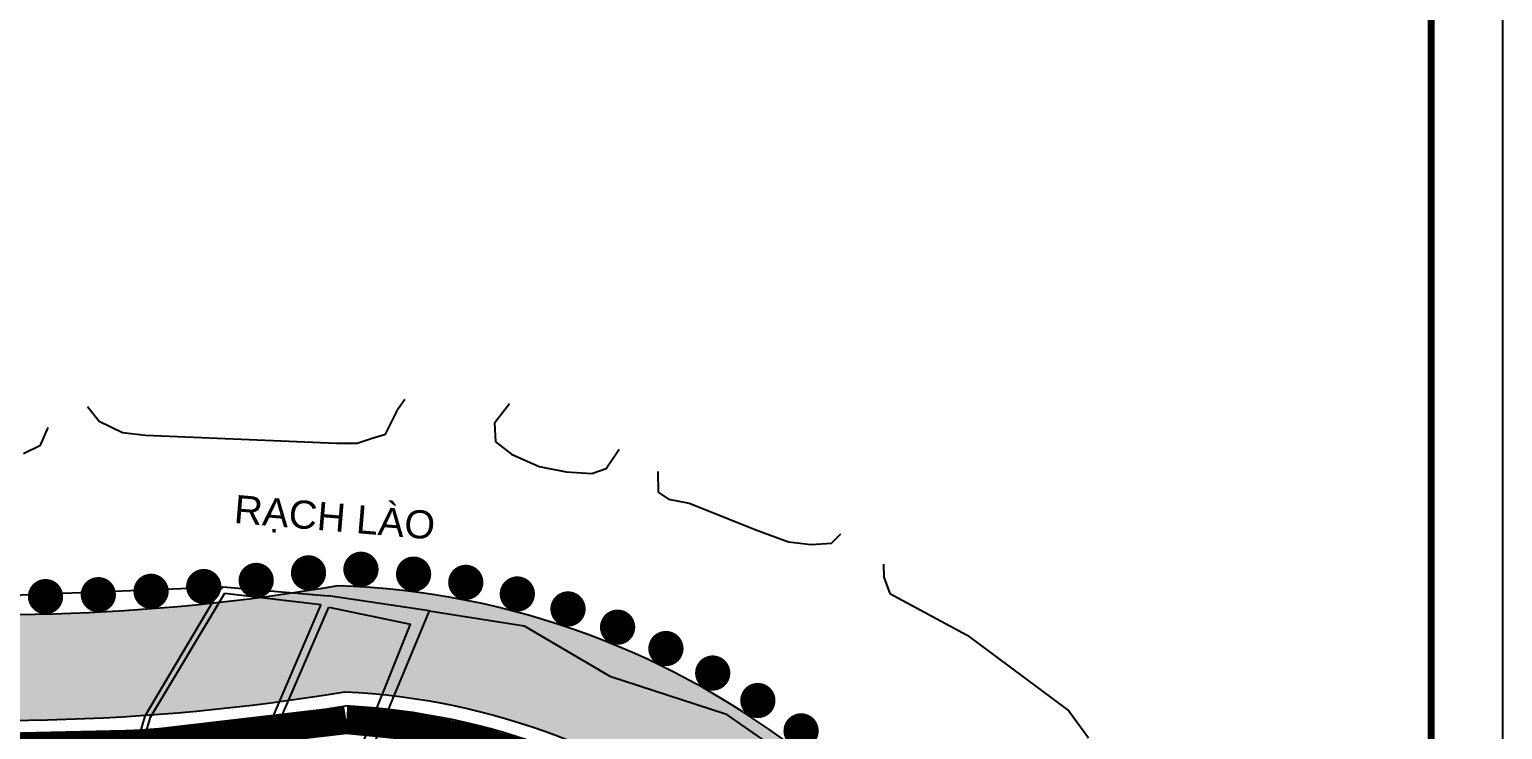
# Model space of a CAD drawing. Header units: millimetres. Extents: x 598301 to 599985, y 1183033 to 1185188.
# Drawn here: x 599566.8 to 599984.9, y 1184574 to 1184772.8 of the extents above; entities that cross this region are included whole.
import ezdxf

# ---------------------------------------------------------------- set-up
doc = ezdxf.new("R2010")
doc.units = ezdxf.units.MM
doc.linetypes.add('ACAD_ISO02W100', pattern=[15, 12, -3])
doc.linetypes.add('ACAD_ISO10W100', pattern=[18.5, 12, -3, 0.5, -3])
for name, color, linetype in [('0-duong', 132, 'Continuous'), ('0-he', 5, 'Continuous'), ('CVCX', 72, 'Continuous'), ('h-duong', 7, 'Continuous'), ('NENPHONGPHU', 253, 'Continuous'), ('rach', 150, 'Continuous'), ('RANH', 7, 'Continuous'), ('TEXT', 7, 'Continuous'), ('TIM', 1, 'ACAD_ISO10W100')]:
    doc.layers.add(name, color=color, linetype=linetype)
doc.layers.add('RANHDAT', color=7, linetype='Continuous', plot=False)
doc.styles.add('VHEL-B', font='VHELVEB.TTF', dxfattribs={"height": 4.5})

# ---------------------------------------------------------------- blocks, each defined once
blk = doc.blocks.new('2000')
at = {"linetype": 'Continuous', "const_width": 5}
blk.add_lwpolyline([(-2.5, 0, 1), (2.5, 0, 1)], format="xyb", close=True, dxfattribs=at)
blk = doc.blocks.new('nen')
at = {"layer": 'NENPHONGPHU', "linetype": 'Continuous'}
for p, q in [((815.5882159369577, 214.4033254183405), (976.1382159370039, 220.6133254181156)), ((975.0082159369275, 219.2633254180408), (953.9682159369034, 183.9033254182603)), ((955.5582159369594, 183.5833254180491), (976.6782159370432, 218.8333254181657)), ((976.1382159370039, 220.6133254181156), (975.0082159369275, 219.2633254180408)), ((976.1382159370039, 220.6133254181156), (1006.148215936952, 218.0633254180756)), ((976.6782159370432, 218.8333254181657), (1003.898215936939, 215.5833254179976)), ((1034.648215936967, 213.8233254180505), (1006.148215936952, 218.0633254180756)), ((1003.898215936939, 215.5833254179976), (983.5782159368936, 168.1033254180956)), ((985.9282159369226, 167.8133254179445), (1006.178215937035, 214.8733254182803)), ((1006.178215937035, 214.8733254182803), (1029.40821593693, 210.0233254179884)), ((1034.648215936967, 213.8233254180505), (1009.198215936911, 152.3733254182772)), ((1034.648215936967, 213.8233254180505), (1061.608215936885, 209.5133254178484)), ((1008.068215936888, 156.8933254179319), (1029.40821593693, 210.0233254179884)), ((1061.608215936885, 209.5133254178484), (1085.908215936855, 195.27332541817)), ((1085.908215936855, 195.27332541817), (1118.728215936854, 184.57332541805)), ((1118.728215936854, 184.57332541805), (1160.428215936962, 155.6633254179267)), ((953.9682159369034, 183.9033254182603), (949.2682159368505, 167.9933254182398)), ((950.9282159369025, 167.5833254182818), (955.5582159369594, 183.5833254180491))]:
    blk.add_line(p, q, dxfattribs=at)

msp = doc.modelspace()

# ---------------------------------------------------------------- hatches: boundary and pattern name
at = {"layer": 'CVCX'}
h = msp.add_hatch(dxfattribs=at)
h.set_pattern_fill('HEX,_O', color=256)
h.set_pattern_definition([(0, (0, 0), (0, 5.49926), [3.175, -6.35]), (120, (0, 0), (-4.762498862015612, -2.749629999999998), [3.175, -6.35]), (59.99999999999999, (3.175, 0), (-4.762498862015612, 2.74963), [3.175, -6.35])])
edge = h.paths.add_edge_path()
edge.add_line((599053.1699999999, 1184761.61), (599014.3658432622, 1184568.375036782))
edge.add_line((599014.3658432622, 1184568.375036782), (599022.5905119102, 1184566.624866248))
edge.add_line((599022.5905119102, 1184566.624866248), (599028.5216877166, 1184570.474691381))
edge.add_line((599028.5216877166, 1184570.474691381), (599052.1894598408, 1184681.697900528))
edge.add_arc((599108.7393697004, 1184669.897635873), 57.76797167155449, 78.83012175922732, 168.2132300170167, ccw=False)
edge.add_arc((599065.0292068834, 1184442.637815935), 289.1925672612181, 52.96382488186191, 79.05643659569807, ccw=False)
edge.add_arc((599482.623550902, 1184996.076863015), 404.118196385696, 232.9638248820424, 247.0192556175957)
edge.add_arc((599558.1507399138, 1185174.174633619), 597.568893397628, 247.0192733655169, 279.4568044082314)
edge.add_arc((599647.255649032, 1184389.402700907), 195.5349946516256, 15.616813642704983, 87.33898901683938, ccw=False)
edge.add_arc((599726.0804489024, 1184429.39548579), 110.2195859758995, -69.59436604979129, 6.588168337700893, ccw=False)
edge.add_arc((599819.7673099543, 1184177.554908116), 158.4826739648482, 110.4056339503509, 195.4962877644139)
edge.add_line((599667.045835277, 1184135.212150536), (599696.273121286, 1184142.100953833))
edge.add_arc((599819.7673099545, 1184177.554908116), 128.4826739649488, 110.40563395049199, 196.0182464168269, ccw=False)
edge.add_arc((599726.0804489019, 1184429.395485791), 140.2195859765688, 290.4056339503555, 367.5792147122294)
edge.add_arc((599647.2556490318, 1184389.402700908), 225.5349946513917, 15.03012865839066, 88.18698386247864)
edge.add_arc((599558.150739913, 1185174.174633619), 567.5688933973788, 247.01927619635381, 279.76258202847237, ccw=False)
edge.add_line((599336.5596876909, 1184651.650132445), (599336.5597999842, 1184651.650084824))
edge.add_line((599336.5597999842, 1184651.650084824), (599336.5600000008, 1184651.650000002))
edge.add_arc((599482.6235509036, 1184996.076863016), 374.1181963872147, 232.9638248819257, 247.019310441831, ccw=False)
edge.add_arc((599065.0292068829, 1184442.637815936), 319.1925672612987, 52.96382488176573, 92.12924421251327)

# ---------------------------------------------------------------- linework, layer by layer
at = {"layer": '0-duong'}
for centre, radius, start, end in [((599558.1507399131, 1185174.174633619), 601.5688933974662, 247.01931044168, 279.4160881891464), ((599647.2556490317, 1184389.402700907), 191.5349946516883, 15.71167955277486, 87.21284464311285)]:
    msp.add_arc(centre, radius, start, end, dxfattribs=at)
at = {"layer": '0-he'}
msp.add_lwpolyline([(599028.5216877166, 1184570.474691381), (599052.1894598408, 1184681.697900528, -0.4110635464634819), (599119.9301010402, 1184726.571316565, -0.1143449676897977), (599239.2154257523, 1184673.487338601, 0.06140563084967216), (599324.8473739658, 1184624.030905314, 0.1424879916131854), (599656.3336952429, 1184584.726849978, -0.3235800052022804), (599835.5721975398, 1184442.041200995, -0.345218743461268), (599764.5100737175, 1184326.092431289, 0.4212408797214414), (599672.5946710281, 1184118.758885304)], format="xyb", dxfattribs=at)
at = {"layer": 'CVCX'}
msp.add_lwpolyline([(599053.1699999999, 1184761.61), (599014.3658432622, 1184568.375036782), (599022.5905119102, 1184566.624866248), (599028.5216877166, 1184570.474691381), (599052.1894598408, 1184681.697900528, -0.4110635464634819), (599119.9301010402, 1184726.571316565, -0.1143449676897977), (599239.2154257523, 1184673.487338601, 0.06140539073122091), (599324.8470179678, 1184624.031056285, 0.1424881566726787), (599656.3336952429, 1184584.726849978, -0.3235800052022803), (599835.5721975398, 1184442.041200995, -0.3452187434612679), (599764.5100737175, 1184326.092431289, 0.3893341718104292), (599667.045835277, 1184135.212150536), (599696.273121286, 1184142.100953833, -0.3919592002658104), (599774.9700000023, 1184297.975000003, 0.3500656121132265), (599865.0750000017, 1184447.890000003, 0.3305095480982269), (599654.3910847371, 1184614.824792482, -0.1438496985082215), (599336.5596876909, 1184651.650132445), (599336.5597999842, 1184651.650084824), (599336.5600000008, 1184651.650000002, -0.06140563084958579), (599257.2850000003, 1184697.435000001, 0.1725746083689566)], format="xyb", close=True, dxfattribs=at)
at = {"layer": 'h-duong', "linetype": 'ACAD_ISO02W100', "ltscale": 2, "const_width": 8}
msp.add_lwpolyline([(599710.6221884922, 1183472.020891668), (599725.3560049013, 1183601.166150547), (599704.9101563093, 1183931.116798828), (599664.9146755234, 1184116.422737041, -0.4200394310210131), (599761.7207600415, 1184333.590412966, 0.3435049540748341), (599827.6949916022, 1184440.500820948, 0.3214098258400505), (599656.7988167538, 1184576.69472468, -0.1421253802607413), (599321.7240070231, 1184616.665813397, -0.06140563084963293), (599234.3968726195, 1184667.101295562, 0.1143449676892842), (599118.4113650738, 1184718.716799326, 0.4009115155285675), (599060.014260592, 1184680.032819988), (598969.3332926135, 1184253.89096708)], format="xyb", dxfattribs=at)
at = {"layer": 'rach'}
for p, q in [((599671.5917025788, 1184665.326774755), (599673.4154642285, 1184667.799935023)), ((599671.5917025788, 1184665.326774755), (599673.4154642285, 1184667.799935023)), ((599583.3473570455, 1184665.714707284), (599586.6722304492, 1184661.578784331)), ((599583.3473570455, 1184665.714707284), (599586.6722304492, 1184661.578784331)), ((599667.8676938185, 1184657.854285203), (599671.5917025788, 1184665.326774755)), ((599667.8676938185, 1184657.854285203), (599671.5917025788, 1184665.326774755)), ((599703.1066139897, 1184666.511539079), (599698.8590166892, 1184660.999856952)), ((599703.1066139897, 1184666.511539079), (599698.8590166892, 1184660.999856952)), ((599569.9365819378, 1184654.767553838), (599572.1723642859, 1184659.79726335)), ((599569.9365819378, 1184654.767553838), (599572.1723642859, 1184659.79726335)), ((599586.6722304492, 1184661.578784331), (599593.2880840347, 1184658.366204073)), ((599586.6722304492, 1184661.578784331), (599593.2880840347, 1184658.366204073)), ((599698.8590166892, 1184660.999856952), (599699.08838589, 1184655.74152929)), ((599698.8590166892, 1184660.999856952), (599699.08838589, 1184655.74152929)), ((599565.1182760858, 1184652.364754713), (599569.9365819378, 1184654.767553838)), ((599565.1182760858, 1184652.364754713), (599569.9365819378, 1184654.767553838)), ((599593.2880840347, 1184658.366204073), (599599.7463247662, 1184657.591303869)), ((599593.2880840347, 1184658.366204073), (599599.7463247662, 1184657.591303869)), ((599599.7463247662, 1184657.591303869), (599633.7164819913, 1184656.207178253)), ((599599.7463247662, 1184657.591303869), (599633.7164819913, 1184656.207178253)), ((599633.7164819913, 1184656.207178253), (599653.9956682174, 1184655.357045653)), ((599633.7164819913, 1184656.207178253), (599653.9956682174, 1184655.357045653)), ((599653.9956682174, 1184655.357045653), (599659.8256870768, 1184655.374925893)), ((599653.9956682174, 1184655.357045653), (599659.8256870768, 1184655.374925893)), ((599659.8256870768, 1184655.374925893), (599664.143783195, 1184656.80009257)), ((599659.8256870768, 1184655.374925893), (599664.143783195, 1184656.80009257)), ((599664.143783195, 1184656.80009257), (599667.8676938185, 1184657.854285203)), ((599664.143783195, 1184656.80009257), (599667.8676938185, 1184657.854285203)), ((599699.08838589, 1184655.74152929), (599703.6077430431, 1184652.226606927)), ((599699.08838589, 1184655.74152929), (599703.6077430431, 1184652.226606927)), ((599703.6077430431, 1184652.226606927), (599711.4833262528, 1184648.692134093)), ((599703.6077430431, 1184652.226606927), (599711.4833262528, 1184648.692134093)), ((599730.5245115963, 1184648.11532686), (599734.1829910304, 1184653.597500237)), ((599730.5245115963, 1184648.11532686), (599734.1829910304, 1184653.597500237)), ((599711.4833262528, 1184648.692134093), (599719.1203256882, 1184647.162337061)), ((599711.4833262528, 1184648.692134093), (599719.1203256882, 1184647.162337061)), ((599719.1203256882, 1184647.162337061), (599726.4914645365, 1184646.739332842)), ((599719.1203256882, 1184647.162337061), (599726.4914645365, 1184646.739332842)), ((599726.4914645365, 1184646.739332842), (599730.5245115963, 1184648.11532686)), ((599726.4914645365, 1184646.739332842), (599730.5245115963, 1184648.11532686)), ((599745.1499716729, 1184647.26153319), (599745.2737287869, 1184641.464993629)), ((599745.2737287869, 1184641.464993629), (599748.207048393, 1184639.478543827)), ((599745.2737287869, 1184641.464993629), (599748.207048393, 1184639.478543827)), ((599748.207048393, 1184639.478543827), (599754.0586279433, 1184638.302480774)), ((599748.207048393, 1184639.478543827), (599754.0586279433, 1184638.302480774)), ((599754.0586279433, 1184638.302480774), (599773.2839670089, 1184630.628931224)), ((599754.0586279433, 1184638.302480774), (599773.2839670089, 1184630.628931224)), ((599773.2839670089, 1184630.628931224), (599782.3134682383, 1184627.340701246)), ((599773.2839670089, 1184630.628931224), (599782.3134682383, 1184627.340701246)), ((599782.3134682383, 1184627.340701246), (599788.6755994761, 1184626.54875697)), ((599782.3134682383, 1184627.340701246), (599788.6755994761, 1184626.54875697)), ((599788.6755994761, 1184626.54875697), (599794.4758512456, 1184626.972270901)), ((599788.6755994761, 1184626.54875697), (599794.4758512456, 1184626.972270901)), ((599794.4758512456, 1184626.972270901), (599797.1494491614, 1184629.587962782)), ((599794.4758512456, 1184626.972270901), (599797.1494491614, 1184629.587962782)), ((599809.1860181198, 1184620.994875896), (599809.2797513405, 1184617.27065629)), ((599809.1860181198, 1184620.994875896), (599809.2797513405, 1184617.27065629)), ((599809.2797513405, 1184617.27065629), (599810.9993769238, 1184612.670219583)), ((599809.2797513405, 1184617.27065629), (599810.9993769238, 1184612.670219583)), ((599810.9993769238, 1184612.670219583), (599832.9485931597, 1184600.841259142)), ((599810.9993769238, 1184612.670219583), (599832.9485931597, 1184600.841259142)), ((599832.9485931597, 1184600.841259142), (599861.8327074482, 1184579.292011131)), ((599832.9485931597, 1184600.841259142), (599861.8327074482, 1184579.292011131)), ((599861.8327074482, 1184579.292011131), (599867.3855776951, 1184571.681039825)), ((599861.8327074482, 1184579.292011131), (599867.3855776951, 1184571.681039825))]:
    msp.add_line(p, q, dxfattribs=at)
at = {"layer": 'RANH'}
msp.add_lwpolyline([(598300.7845293762, 1185187.907425787), (599984.91353039, 1185187.907425787), (599984.91353039, 1183033.446144296), (598300.7845293762, 1183033.446144296)], close=True, dxfattribs=at)
at = {"layer": 'RANH', "const_width": 2.024691358024691}
msp.add_lwpolyline([(598321.0314429564, 1185167.660512206), (599964.6666168098, 1185167.660512206), (599964.6666168098, 1183053.693057876), (598321.0314429564, 1183053.693057876)], close=True, dxfattribs=at)
at = {"layer": 'RANHDAT'}
msp.add_lwpolyline([(599053.1699999999, 1184761.61), (598916.8800000033, 1184082.919999999), (598866.4035917793, 1183685.445772373), (599174.4000000053, 1183684.620000001), (599759.650243841, 1183662.14514809), (599742.6600000042, 1183936.330000003), (599701.3600000031, 1184127.680000003, -0.42672135607775), (599774.9700000023, 1184297.975000003, 0.3500656121151167), (599865.0750000016, 1184447.890000004, 0.3305095480971998), (599654.3910847371, 1184614.824792482, -0.1438495459927418), (599336.5600000008, 1184651.650000002, -0.06140563084958579), (599257.2850000003, 1184697.435000001, 0.1725746083689566)], format="xyb", close=True, dxfattribs=at)
for points in [[(599701.3600000031, 1184127.680000003, -0.42672135607775), (599774.9700000023, 1184297.975000003, 0.3500656121151167), (599865.0750000016, 1184447.890000004, 0.3305095480971998), (599654.3910847371, 1184614.824792482, -0.1438495459927418), (599336.5600000008, 1184651.650000002, -0.06140563084958579), (599257.2850000003, 1184697.435000001, 0.1725746083689566), (599053.1699999999, 1184761.61), (599014.1399569804, 1184567.250179781), (598882.580545635, 1184596.217914362), (598875.429808096, 1184566.740934372), (599008.4868896592, 1184539.099323076), (598954.9616036345, 1184272.556830061)], [(599756.5786315609, 1183539.600280382), (599763.4900000056, 1183600.180000003), (599742.660000004, 1183936.330000003), (599701.3600000031, 1184127.680000003, -0.4267213560782193), (599774.9700000023, 1184297.975000003, 0.3500656121152856), (599865.0750000015, 1184447.890000004, 0.3305095480972832), (599654.3910847371, 1184614.824792482, -0.1438495459927805), (599336.5600000006, 1184651.650000001, -0.06140563084960197), (599257.2850000003, 1184697.435000001, 0.1725746083688919), (599053.1699999999, 1184761.61)]]:
    msp.add_lwpolyline(points, format="xyb", dxfattribs=at)
at = {"layer": 'TIM'}
msp.add_lwpolyline([(599710.6221884922, 1183472.020891668), (599725.3560049013, 1183601.166150547), (599704.9101563093, 1183931.116798828), (599664.9146755234, 1184116.422737041, -0.4200394310210131), (599761.7207600415, 1184333.590412966, 0.3435049540748341), (599827.6949916022, 1184440.500820948, 0.3214098258400505), (599656.7988167538, 1184576.69472468, -0.1421253802607413), (599321.7240070231, 1184616.665813397, -0.06140563084963293), (599234.3968726195, 1184667.101295562, 0.1143449676892842), (599118.4113650738, 1184718.716799326, 0.4009115155285675), (599060.014260592, 1184680.032819988), (598968.8129549448, 1184251.445716845)], format="xyb", dxfattribs=at)

# ---------------------------------------------------------------- block references
at = {"layer": 'NENPHONGPHU'}
msp.add_blockref('nen', (598645.6117840633, 1184393.906674582), dxfattribs=at)
at = {"layer": 'RANH'}
for p, rotation in [((599631.1982908377, 1184616.368381304), 187.4607170045069), ((599646.0435758323, 1184618.514117465), 188.9884173498035), ((599660.9276117675, 1184619.531928069), 176.6000577066437), ((599675.8617164388, 1184618.156010537), 172.8720480220579), ((599690.6747574687, 1184615.811986895), 169.1440383374721), ((599586.3932518915, 1184612.315113512), 182.8776159686167), ((599601.3625238208, 1184613.267777225), 184.4053163139134), ((599616.3010767163, 1184614.619186726), 185.9330166592101), ((599705.3040446364, 1184612.509777278), 165.4160286528863), ((599571.4039025061, 1184611.761872829), 181.3499156233201), ((599719.6876653848, 1184608.263356956), 161.6880189683005), ((599733.7647468413, 1184603.09069719), 157.9600092837147), ((599747.4757134368, 1184597.013689175), 154.2319995991289), ((599760.7625390359, 1184590.058051398), 150.5039899145431), ((599773.5689925087, 1184582.253220789), 146.7759802299573), ((599785.8408757069, 1184573.632228146), 143.0479705453715)]:
    msp.add_blockref('2000', p, dxfattribs=dict(at, rotation=rotation))

# ---------------------------------------------------------------- texts
at = {"layer": 'TEXT', "style": 'VHEL-B'}
msp.add_text('RAÏCH LAØO', height=8, rotation=355.2204797675666, dxfattribs=at).set_placement((599624.6834805036, 1184632.708954243))

doc.saveas('drawing.dxf')
